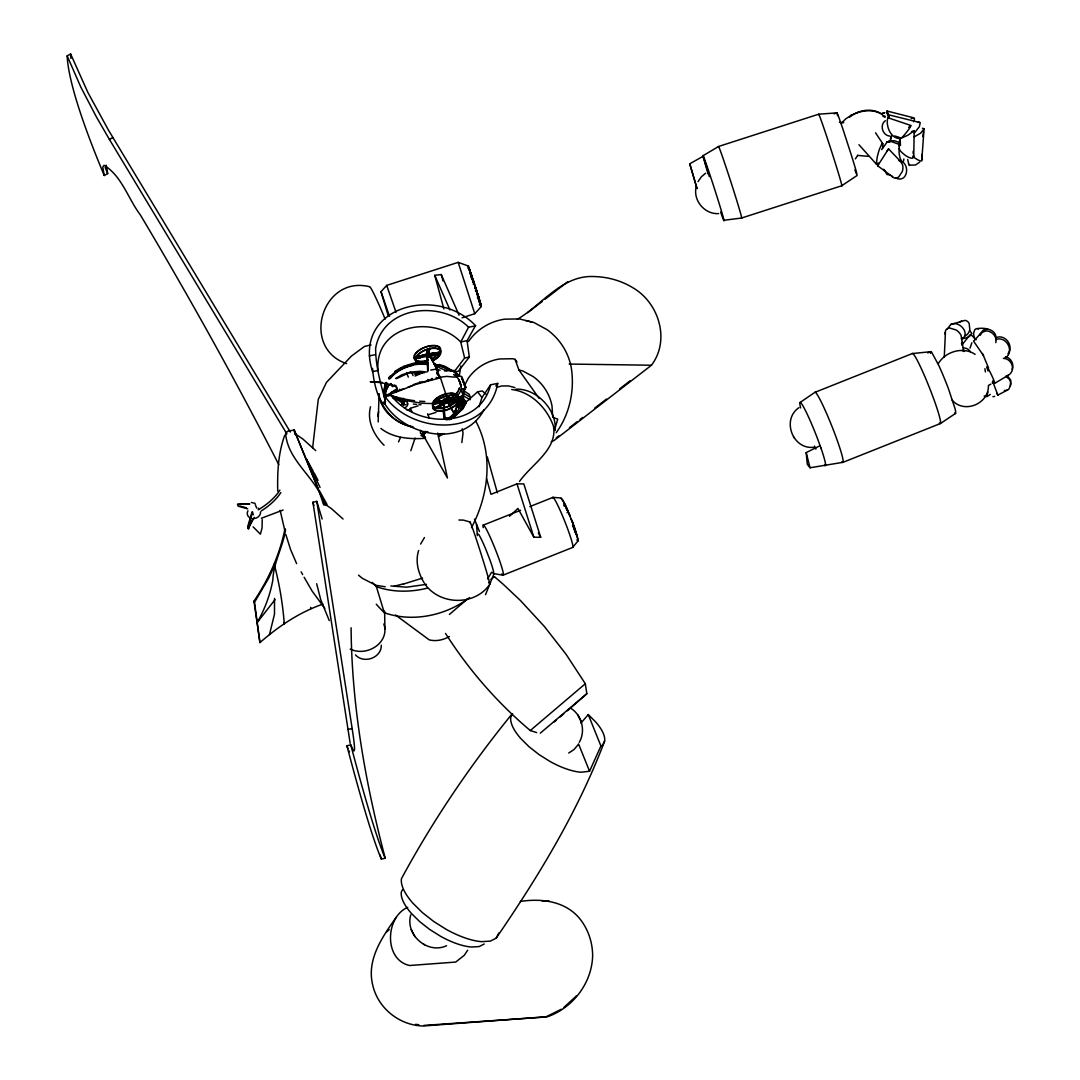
<?xml version="1.0" encoding="UTF-8"?>
<svg xmlns="http://www.w3.org/2000/svg" width="1080" height="1080" viewBox="0 0 1080 1080"><rect width="100%" height="100%" fill="white"/><g stroke="black" fill="none" stroke-linecap="round" stroke-linejoin="round"><path stroke-width="1.5" d="M987.943 392.013L986.864 395.577L984.663 396.671M277.736 491.157C277.276 472.284 278.195 453.236 284.715 435.335M437.697 433.067L447.431 477.995L423.522 435.686L424.926 433.188L427.802 431.541M384.912 628.857L384.629 611.226M913.761 156.519L914.193 130.748L911.466 131.598M372.56 368.415C374.261 393.026 384.98 422.28 412.627 426.654M454.1 371.858L464.616 357.98L460.742 342.036C433.674 313.848 374.166 325.161 378 370.507L372.506 371.574C352.148 306.869 436.577 284.513 475.497 325.593L467.06 340.794L469.327 357.062L458.393 371.169L453.843 372.06M385.169 400.532C380.714 383.4 375.476 365.999 375.651 348.165C383.238 305.519 441.248 300.051 468.572 327.2L475.686 325.822M497.718 383.413L497.705 383.67C487.12 438.237 411.912 434.983 384.696 396.144L390.865 394.943C414.842 427.923 479.642 429.962 490.604 384.804L497.718 383.413L495.828 385.979M923.522 131.828L922.806 136.62M944.258 357.399L945.5 330.737A10.733 6.696 41.5 0 1 949.712 328.05L956.178 330.007A9.221 5.764 41.5 0 1 961.092 335.462L963.671 351.54M913.127 153.536L913.167 151.294M458.676 399.182A56.578 46.697 16.7 0 0 463.023 397.386L463.401 390.865M444.461 370.94A56.578 46.697 16.7 0 1 454.437 370.548L459.135 375.881L461.822 376.61L465.831 387.234L464.022 388.814L463.712 395.105A56.578 46.697 16.7 0 1 450.063 399.37L449.807 398.695M988.389 385.465C989.132 403.69 964.359 414.18 952.142 400.181M921.875 157.302L922.01 154.44M912.735 156.546L917.055 159.448A9.95 2.7 38.2 0 0 921.74 160.92L924.048 128.844L922.415 128.21M378.175 421.956L379.067 393.755C380.349 411.764 397.13 423.792 413.573 427.383M899.788 138.537L899.289 146.124L900.302 138.011M444.501 410.508L444.69 418.675L443.691 404.069M924.048 128.844L920.538 133.245L914.099 136.917M970.029 348.151L971.865 342.779M285.538 529.835C282.906 547.088 273.469 562.424 272.849 579.96C270.175 594.905 264.722 609.296 257.216 622.485L256.703 621.243M438.48 371.682L430.178 356.859L427.869 357.831M445.919 398.655L443.543 399.114L444.407 407.308M461.376 410.319L462.267 398.723M914.193 130.748L907.848 135.243L899.762 138.794M696.128 187.016C692.942 200.516 704.727 214.556 718.618 213.597M955.53 413.438L940.437 423.522L842.994 462.321L810.054 467.762L806.193 452.601L820.098 445.675M440.073 370.183L435.983 369.198L440.249 377.217L446.067 394.754M461.795 378.365L462.375 379.553L461.754 377.798M463.833 382.901L462.78 380.255M463.171 381.443L463.482 382.617M464.319 384.224L464.279 385.195M434.606 407.673A13.514 6.453 -20.7 0 1 432.365 405L433.471 402.179L433.107 404.352L457.137 399.762L457.61 398.088L435.065 401.882M440.127 352.957L440.221 352.053L416.259 356.63L415.8 359.762A13.014 6.224 -20.7 0 0 425.912 362.812M457.353 398.507L457.502 396.819A13.014 6.224 -20.7 0 0 455.342 394.24M312.62 447.944L318.263 399.452L326.43 382.428L351.392 356.117L364.473 346.437L371.034 344.952M404.649 401.152L404.771 400.397M351.095 627.777C351.675 705.429 365.405 783.149 385.223 858.236L381.348 859.073A368.766 18.373 77.7 0 1 346.91 745.767L350.798 744.876C357.993 763.952 352.58 731.7 352.148 728.528L316.805 501.377L312.916 502.227L350.163 743.351M995.747 339.606C997.839 329.346 984.461 327.294 977.238 328.631M555.106 430.61C557.253 410.009 536.558 388.193 515.943 389.192M455.895 411.818L456.719 403.61M370.535 406.769C366.66 421.065 374.031 435.416 384.089 445.271M383.805 393.579L384.858 385.425L386.343 382.401M386.694 385.789L385.695 393.579L386.37 396.806M461.835 442.544L463.05 433.094L462.2 428.8M410.764 914.868C404.919 934.875 427.599 954.585 446.553 945.729M377.811 416.138L378.594 411.629M882.549 148.311L882.9 144.612A9.005 1.458 -74.9 0 0 881.82 143.924L879.471 149.148A12.056 1.944 -74.9 0 0 877.216 157.208L876.38 163.404A9.005 1.458 -74.9 0 0 877.46 164.093L878.162 162.918M413.748 363.42L427.599 363.299M457.515 402.125L456.813 407.282L454.032 412.736M458.771 406.08L459.081 397.427M903.852 158.963L903.636 160.529A7.668 2.066 82.5 0 1 902.192 162.095L900.288 158.639A9.369 2.511 82.5 0 1 899.046 152.172L899.195 146.502A7.668 2.066 82.5 0 1 900.059 144.882M459.284 375.84L460.85 366.026M995.801 342.657C997.043 338.337 994.194 333.841 990.374 331.925C983.003 327.983 978.075 337.122 973.539 341.105L983.556 355.644M404.433 407.862L406.107 407.025A5.022 4.037 -0.5 0 0 407.538 405.027L407.403 402.584L405.54 400.343M409.334 409.725L410.333 408.524L411.831 411.48M988.551 367.943L982.53 353.538M992.992 381.011C998.541 389.61 988.429 367.376 986.796 366.741M427.545 349.056L427.545 349.056A82.445 44.726 -26.1 0 0 426.911 354.47L426.479 353.268L428.274 353.363M285.026 528.606C279.774 554.567 268.785 579.204 253.976 601.115L259.929 642.614C278.478 626.387 299.403 612.252 322.812 604.152M890.406 141.237L891.338 136.742M458.622 400.073L459.121 398.142M1012.19 369.346C1014.363 364.217 1010.934 357.831 1005.48 356.764M418.635 550.476C415.085 561.438 418.298 573.386 424.183 582.903M254.232 517.333L248.198 528.646L247.644 526.851L252.005 511.933L253.435 514.728M248.846 528.836L248.292 527.04L252.653 512.109M404.474 400.275L403.259 403.421L402.502 401.423L403.434 398.318M403.002 402.759L403.933 399.654M403.286 402.705L404.217 399.6M403.259 403.421L404.19 400.329M403.542 403.367L403.488 404.501L404.784 399.83M405.918 404.608L403.502 405.068L405.068 399.776M459.135 375.881L456.502 376.623L454.572 371.48L459.054 376.137L456.516 376.61M463.144 396.414L461.403 389.556L464.022 388.814M464.954 388.665L465.467 386.951L461.471 377.744M465.156 389.515L465.831 387.234M463.023 397.386L463.334 394.686M396.562 378.621L410.549 372.127L420.026 371.291L426.384 371.993M460.134 403.38L461.565 398.601M479.034 406.742L481.964 397.507L490.604 384.804M947.295 329.09L950.738 324.5L965.075 320.369A9.963 7.25 -68.6 0 1 969.178 323.514L969.827 329.562A7.546 5.495 -68.6 0 1 966.668 334.949L965.034 336.002M410.819 450.725L415.085 438.062M1010.34 385.709L1010.759 380.187L1007.289 375.8M913.599 121.743L914.558 118.962L913.667 117.788L886.99 111.024L888.489 117.369M914.341 133.11L919.337 126.765L920.228 122.634L888.206 114.696L888.665 117.329M899.154 137.295L894.659 135.972M996.557 393.147L997.88 395.091L992.628 381.335M269.474 634.581L274.496 614.183L274.509 598.401M580.918 723.141L588.263 714.609L595.661 721.94A47.493 18.239 32 0 1 604.611 741.163C578.003 811.431 538.529 876.326 496.166 938.155L490.334 941.112L481.775 941.666A53.717 20.628 32 0 1 446.175 929.327L433.714 921.483L422.375 912.573L412.911 903.204A60.75 23.341 32 0 1 401.476 878.621C433.013 820.327 470.313 765.18 512.163 713.799M471.501 527.661C488.768 494.829 493.614 454.869 475.848 421.214M493.911 573.912L485.514 594.716M458.568 390.163L459.526 387.68M445.338 403.137L445.055 402.489A82.445 33.548 -15.8 0 1 446.229 398.493L446.418 398.034A2.12 0.837 -15.6 0 1 448.781 397.697L448.875 398.048A85.509 32.98 -15.3 0 1 446.405 402.449L445.217 402.827A82.445 37.004 -27.5 0 1 437.724 407.565L436.874 408.065A2.12 0.959 -28.4 0 1 436.104 407.214A85.55 38.61 -29 0 1 444.69 402.219L445.338 403.137A82.472 37.031 -27.6 0 1 437.198 408.294L437.049 408.389A2.12 0.959 -28.4 0 1 436.266 407.538L436.104 407.214M979.479 334.881L983.3 330.048L987.471 329.09M446.229 398.493L446.513 398.399A82.472 33.52 -15.7 0 0 445.217 402.827C445.163 405.378 448.943 400.91 445.23 402.881M891.689 135.999L890.258 139.226M446.486 398.48L446.513 398.399A2.12 0.837 -15.6 0 1 448.875 398.048M274.023 564.219L274.536 565.461L268.745 578.057L254.489 602.356L259.929 642.614M579.258 742.298C585.846 731.201 581.918 715.379 571.063 708.453M398.507 441.923L400.532 437.413M709.331 176.621L703.323 156.168L689.756 163.782L697.005 188.568M512.582 713.678L510.813 717.066A53.163 20.426 32 0 0 520.83 738.585L529.106 746.779L539.042 754.569L549.95 761.427A47.007 18.05 32 0 0 581.094 772.227L589.558 771.255L600.926 745.997L602.505 745.2L604.611 741.163M457.502 401.827L459.027 398.48M237.573 504.36L249.601 503.928L237.573 504.36L238.126 506.156L247.725 508.856M248.198 528.646L252.909 518.589M449.928 399.276L449.82 397.697M887.072 150.849L888.557 148.864L900.585 161.487L902.502 164.673A9.963 7.33 -71.5 0 1 902.354 171.396L898.817 176.85A7.546 5.562 -71.5 0 1 893.984 177.849L877.676 165.794L878.486 164.322M888.557 148.864L877.676 165.794M428.18 354.726L428.652 353.754A85.55 39.056 -25.2 0 1 437.076 352.755L437.225 353.079A2.12 0.959 -25.7 0 1 436.806 354.051M427.653 371.831L427.194 355.82L428.841 354.038A85.509 39.069 -25.1 0 1 437.225 353.079M453.6 417.272L460.148 410.549L463.887 402.988L462.051 402.624L458.474 409.846L452.574 415.989L446.067 419.877M407.687 907.376C385.276 916.947 383.63 959.823 409.604 965.507L455.706 962.064L464.279 955.274L467.667 950.198M464.495 385.655L468.099 378.554A47.007 46.413 10.8 0 1 499.73 358.965L512.663 358.736L515.079 359.343L517.01 362.057M460.458 397.427L464.805 402.314L460.782 410.117L454.599 416.448L449.159 419.648M462.753 409.158L465.764 403.218L464.805 402.314M554.783 429.287L557.712 419.121L553.959 417.825M385.25 391.77L388.692 384.993M384.993 392.62L388.436 385.857L390.69 383.549M386.87 383.562L385.385 386.451L384.318 394.106L384.952 397.143M980.384 335.084L981.234 333.41M449.077 400.802L456.962 399.289L456.354 400.478A13.014 6.224 -20.7 0 1 442.949 407.902A13.014 6.224 -20.7 0 1 432.837 404.851M402.557 889.623L401.369 891.878A53.163 20.426 32 0 0 411.386 913.397L419.661 921.591L429.597 929.394L440.505 936.252A47.007 18.05 32 0 0 471.65 947.038L479.142 946.566L484.245 943.988M496.166 938.155L498.852 932.999M468.572 327.2L460.742 342.036L466.898 340.605M386.208 383.225L384.885 385.722L383.67 393.768L384.318 396.995M461.106 410.4L463.86 405.338L463.226 403.799L464.157 400.748L465.386 400.505L466.29 402.435L461.687 409.833L455.233 416.232L449.658 419.445M551.232 441.801L554.148 440.451L651.47 365.229C670.221 340.457 659.232 303.696 633.731 288.252C621.891 280.881 608.269 276.912 594.338 276.575C562.262 274.671 542.403 304.601 517.333 319.316M420.471 430.353L420.444 433.31M460.283 382.617L460.89 386.235L460.148 382.765M961.484 343.507L962.186 342.279M1007.964 353.768C1014.12 346.356 1005.615 334.058 996.516 337.5M420.606 544.063L424.454 537.57M881.658 149.648L887.22 141.899L890.919 141.372L900.653 144.936M487.539 578.961L491.589 572.238M457.029 403.137L457.812 401.895M520.344 901.449C542.12 898.101 566.474 901.26 580.702 919.89C588.465 930.123 592.488 942.611 592.65 955.422C592.096 982.665 573.197 1007.654 547.655 1016.672L423.063 1026C399.762 1025.392 378.445 1008.707 372.938 985.946C366.026 959.931 382.226 937.143 396.346 917.068M439.857 433.998L439.155 435.092L441.652 433.85M990.239 394.389L987.147 396.603L984.15 396.063M698.031 181.629L701.271 176.918L705.618 173.205M855.36 158.882L857.79 155.345M484.07 409.765C463.388 448.47 405.675 436.887 384.939 404.096L384.696 396.144M560.871 498.488L562.154 498.987L565.434 505.008L573.926 525.865A22.046 1.85 68.3 0 1 577.746 539.258L577.395 539.663M572.967 547.047L578.273 540.608L572.062 520.519M556.227 432.689C569.835 413.964 574.925 389.786 571.158 367.038A60.75 59.981 10.8 0 0 547.155 329.724L533.898 322.515L519.386 318.911L504.617 319.167A53.717 53.041 10.8 0 0 468.464 341.564M938.183 363.771C945.324 351.473 963.077 346.235 975.119 354.348M257.216 622.485L275.022 599.643M961.767 345.128L970.245 334.651A9.369 0.972 48.7 0 1 972.081 335.745L976.077 339.768M455.261 394.808L458.082 391.406M493.965 577.206L494.424 576.653L503.28 584.334L520.371 600.453L544.32 626.413L566.055 654.278L585.32 683.748L586.832 693.725L567.338 710.802M445.527 633.42C468.666 669.83 497.327 702.702 530.28 730.539L585.32 683.748L584.861 684.288M578.097 744.714L574.02 749.534L568.715 753.03M440.451 377.771L436.631 373.1L440.451 377.771L415.949 384.358L395.375 392.377L395.631 390.501A10.476 5.009 -20.7 0 0 396.738 387.558L396.293 386.33M395.375 392.377L396.036 391.595A10.476 5.009 -20.7 0 0 397.143 388.651L395.644 386.438L392.958 385.546A101.372 50.031 -19.9 0 0 370.211 381.726A101.372 46.805 -21.5 0 1 382.171 382.442M477.428 533.871L478.656 534.425A21.141 1.782 68.3 0 1 485.838 549.342L489.861 559.71A22.046 1.85 68.3 0 1 493.682 573.102L492.453 572.549M387.976 314.942L381.011 291.668L386.694 285.39L458.177 262.359L468.45 266.058L481.37 306.464L474.782 313.7L462.078 317.804M519.52 481.424C531.441 464.387 557.901 449.307 553.379 425.925C546.926 408.078 531.185 391.811 511.731 389.515M388.598 377.865L390.65 375.719M390.272 378.567C399.019 367.295 414.302 362.583 428.126 364.621M452.223 415.463L454.37 413.397L450.239 417.366L454.572 413.046L456.03 408.807M841.644 123.053L845.68 118.894L851.31 115.209M576.356 995.949L563.801 1007.505M447.714 419.823L449.631 417.865M389.084 379.242C394.996 371.628 403.853 367.43 413.033 365.243M388.84 378.23C398.088 366.984 413.343 362.043 427.558 363.218L423.09 362.596L412.627 363.514L402.975 366.525M908.672 127.44C915.692 121.001 902.745 137.7 900.869 138.308M489.011 585.441C473.459 606.177 439.493 604.962 424.818 583.943M798.917 407.7C781.056 419.742 793.058 450.63 814.496 447.147M422.834 432.202L420.971 435.496L424.467 437.171M485.879 394.132L482.274 390.92L477.563 391.838L465.521 402.584M393.876 390.677L389.002 394.754L400.315 399.6L421.187 403.124A107.811 85.874 23.6 0 0 432.473 403.488M509.544 516.254L517.928 508.437L533.858 537.233L540.688 537.3L523.827 483.921L516.996 483.854L490.982 494.33L486.621 478.737M386.829 931.851L389.232 929.597M454.356 416.596L449.861 419.445M540.284 733.172L586.832 693.725M919.674 162.149L915.462 165.011L910.359 165.132M462.051 402.624L456.813 407.282L458.555 407.606M449.388 614.452L467.464 598.981M560.02 717.012L563.693 713.907M554.148 721.966L556.47 720.009M490.887 579.407L494.424 576.653M391.527 392.445L389.002 394.754L392.85 396.144M527.675 312.687L542.336 301.347M545.009 299.281L567.675 281.759M556.214 437.913L558.86 435.875M569.444 427.694L577.382 421.551M580.028 419.513L582.674 417.461M594.594 408.254L606.501 399.046M619.731 388.814L630.315 380.632M427.154 355.064L429.354 354.956L430.245 357.17M469.544 597.632C445.757 615.668 412.844 622.661 384.305 612.752L376.38 586.656C392.661 592.461 410.535 592.312 427.194 588.182M1004.549 358.398C1015.079 352.944 1007.33 336.015 996.327 339.336M394.322 586.197L403.88 583.754M849.609 117.18C857.898 110.322 870.48 107.717 880.187 113.117M451.224 397.629L453.911 395.739M885.425 120.69C879.215 124.848 882.671 135.891 890.028 136.08M561.208 1009.287L545.697 1016.996L423.819 1025.42M799.997 402.53L814.847 392.364L912.29 353.565L930.677 351.715L927.747 352.89M961.713 339.296C971.082 333.464 959.053 320.058 950.738 324.5M723.776 220.293L741.528 218.038L841.685 185.774L857.101 175.487L856.629 172.746A32.036 0.729 72.1 0 0 851.337 155.102L843.561 131.058A33.98 0.769 72.1 0 0 837.837 114.696L837.054 112.874L818.775 114.169L718.632 146.448L703.107 155.682A34.061 0.769 72.1 0 0 704.443 161.528M425.237 431.271L422.145 434.268L423.711 436.361M425.574 432.135L422.469 435.132L422.995 436.725L425.52 437.468M959.958 321.948L961.578 320.895M393.971 390.623L395.145 389.921M994.68 383.387L1008.248 375.233M394.781 371.412L401.612 367.335M437.022 407.97L437.724 407.565M395.577 378.5L401.787 374.841L410.549 372.127M444.717 400.356L446.54 400.14M449.361 636.498C443.367 640.022 436.05 641.615 429.219 639.873L395.523 615.006M988.983 385.155L990.9 384.089M106.191 165.173L107.703 173.597L104.261 175.513A368.766 50.126 60.9 0 1 67.163 55.863L70.632 54L87.858 92.421L108.446 130.113L290.344 432.041M67.19 55.917L80.838 87.129L96.377 116.883L109.418 139.442L112.86 137.525M400.167 399.546L403.461 399.317M997.88 395.091L1007.6 389.948M881.928 113.603L884.871 112.617M438.453 436.577L444.218 433.701M394.956 391.284L395.969 390.825M856.913 112.793C866.066 109.715 878.337 109.323 885.087 117.383M415.098 376.015L422.766 372.721M911.183 118.544L913.667 117.788M850.891 115.398L857.345 112.59M397.427 390.839L403.974 388.719M459.149 402.246L463.361 400.424M483.462 525.056L520.56 510.287M529.835 506.601L553.014 497.367L561.236 498.002M563.841 505.845L565.07 505.359L563.746 502.997L564.813 506.021M567.054 512.703L568.296 512.204M433.836 364.203L444.407 367.295L450.779 371.048M261.401 518.238L283.149 510.017M418.298 358.398L419.04 358.128L418.122 358.465A2.12 1.053 -12.8 0 1 417.272 357.98M417.717 358.034A2.12 1.053 -12.8 0 0 418.055 358.115L418.217 358.061M413.033 384.737L418.473 382.928M410.333 408.267L418.095 405.864M435.983 412.398L428.207 414.788M834.043 113.846L837.054 112.874L837.54 115.614M467.586 267.962L468.855 267.557L469.274 268.488L474.282 284.472L471.002 273.294L469.733 273.713M471.042 277.547L472.311 277.128M473.189 284.04L474.458 283.635L472.945 279.031L474.417 284.675L470.205 272.875L470.961 275.387M475.376 290.871L476.645 290.466L474.458 283.635M477.32 297.108L478.589 296.703L474.782 286.079L477.063 293.584M477.819 298.742L479.088 298.337L474.782 286.079L476.645 290.466M478.737 301.901L480.006 301.496L479.088 298.337M479.452 304.614L480.721 304.209L474.782 286.079L476.145 290.48M479.507 304.938L480.776 304.533L474.782 286.079L478.589 296.703M449.186 401.679L453.438 400.37M403.475 584.051L422.537 578.097M419.837 382.482L422.59 381.645M496.949 387.275L501.768 385.965L508.437 385.925L514.904 387.585M432.297 378.959L424.183 381.78M428.274 354.996L429.151 354.888M445.473 401.746L444.312 401.409L446.067 400.586M348.26 729.378L352.148 728.528M426.452 584.361L406.714 587.183L390.893 585.954M369.293 355.874L375.462 354.672M464.616 357.98L469.327 357.062M380.538 399.668L381.146 402.638L385.519 401.787M422.24 357.089L415.49 358.169L415.327 359.924A13.514 6.453 -20.7 0 0 428.058 362.57M430.704 370.076L436.104 369.144M436.469 377.946L440.249 377.217A16.821 8.033 -20.7 0 0 440.033 378M460.499 382.442L458.555 379.539L460.215 382.982M402.03 399.37L402.502 401.423M406.998 401.004L404.582 401.463A4.469 1.35 79.2 0 0 404.717 400.815M433.647 402.651L457.61 398.088M432.932 403.88L444.514 402.179M438.399 411.115L442.976 410.238L444.218 418.203L446.364 417.798M444.731 418.514L444.096 416.57L444.731 418.514L451.278 417.258M461.403 389.556L463.941 389.07M881.834 113.481L884.007 113.103M425.628 362.691L427.937 362.394M994.653 396.401L992.925 396.671M882.981 116.573L885.128 116.235M438.062 403.272L442.827 402.597M918.176 122.405L919.445 122.229M425.439 438.291C410.346 439.398 393.188 438.224 380.889 428.45M443.88 308.934L434.754 275.319L441.248 274.536L459.081 315.171M427.127 354.011L426.613 354.024A85.509 42.377 -12.1 0 0 421.052 355.779M441.437 377.014L446.769 376.394L455.274 377.19M414.774 374.369L418.824 373.937M410.292 372.992L424.535 372.668M961.295 338.742C965.155 338.472 970.178 337.392 971.798 333.41L969.948 330.899M394.996 397.319L396.779 397.183M542.308 901.287L548.964 900.788M962.118 350.676L965.007 350.527M251.397 502.457L255.137 503.375M890.068 174.974L886.95 174.488L884.372 169.992M868.482 156.371L857.48 155.372M888.948 140.832L894.699 140.819L900.545 142.871M910.994 125.51L887.882 117.72C885.505 124.754 890.096 138.983 900.41 138.537M569.201 364.055L651.47 365.229M458.879 520.02L463.374 520.101L469.989 522.005M323.757 505.022L318.465 489.483L294.151 430.002L287.779 431.217L285.606 433.323C287.672 461.66 317.466 478.292 324.689 504.833M446.796 402.327A82.445 41.891 -14.8 0 0 453.654 403.137L454.356 403.191A2.12 1.067 -15.5 0 0 455.625 401.841L455.531 401.49A2.12 1.067 -15.5 0 1 454.424 402.867L454.275 402.854A82.472 41.877 -14.9 0 1 446.729 401.963M421.025 404.771L418.973 404.636M453.654 403.137L454.424 402.867M369.077 286.605C321.692 275.306 300.469 348.084 346.599 363.65M839.443 122.31L843.71 122.675M413.357 404.042L416.583 404.406M406.377 409.685L408.024 409.874M963.265 347.693L966.398 348.421A6.993 4.833 31.7 0 1 970.34 351.594M415.584 1024.299L418.878 1024.745M1003.388 358.371C1010.907 358.317 1015.659 368.496 1010.084 373.869A9.99 9.113 52.7 0 1 1006.101 376.07M385.236 586.791L375.988 585.279L362.259 578.273L358.519 575.168M493.331 573.52L502.97 575.195L572.508 547.506A27.014 2.268 68.3 0 0 564.503 520.682A27.014 2.268 68.3 0 0 552.555 497.826M384.939 404.096L381.146 402.638M525.771 320.584L531.86 322.043M515.079 359.343L518.927 370.008L522.842 370.98L533.21 376.61A47.493 46.899 10.8 0 1 551.988 405.783L552.717 417.393M239.99 506.021L246.388 507.816M530.28 730.539L536.679 732.605M439.263 364.5L445.068 366.39L452.183 370.589M434.727 365.729L446.715 370.818M899.222 160.664C910.804 162.405 908.051 183.762 895.901 178.079M450.522 397.832L446.85 395.739M424.886 436.725L423.522 435.686M480.776 304.533L474.782 286.079L480.006 301.496M394.47 384.966L395.834 385.803M810.054 467.762L807.287 464.319L806.193 452.601M470.259 399.735L462.537 395.415L464.089 399.789M452.183 371.101L445.379 367.214L433.728 363.865L443.543 367.146L449.28 370.575M1006.02 376.542L1008.963 378.837A7.938 7.101 58.4 0 1 1010.88 384.21L1008.963 389.016A6.655 5.954 58.4 0 1 1004.319 390.42M899.181 160.637L900.585 161.487M423.522 944.177L424.467 944.744M462.429 392.513L470.381 397.386L469.206 394.335L463.765 390.704M295.016 433.634L302.9 439.061L315.738 450.63M323.447 503.118L331.317 508.545L343.062 519.008M885.114 171.167L883.643 169.276M426.546 354.105L426.951 354.456A82.472 41.283 -13.6 0 1 426.236 354.78M461.255 396.792L466.29 402.435M887.882 117.72L888.557 118.341M477.563 391.838L481.964 397.507M576.99 540.108L577.922 541.094M561.856 499.622L562.734 500.58A21.141 1.782 68.3 0 1 569.903 515.498M858.965 144.733L876.542 164.336M324.797 608.351L312.174 591.138L304.128 577.26M891.446 175.622L892.58 176.999M381.011 291.668L389.502 316.224M253.085 526.811L260.388 534.182L262.076 527.89L262.197 519.507M518.927 370.008L539.19 398.439M481.37 306.464L480.438 304.371M458.177 262.359L474.782 313.7M320.058 487.404L306.45 459.068L313.214 471.231M875.556 132.813L882.738 143.681M109.418 139.442L286.902 433.944M437.805 369.887L429.557 355.374L427.194 355.82L428.233 370.481M448.389 403.015L454.99 414.639M447.417 401.909L454.019 413.519M538.299 532.994L540.688 537.3M327.024 504.441L319.356 490.631L325.715 505.346M301.131 571.82L302.63 574.533M572.697 525.285L575.006 529.511L573.534 525.299M348.773 750.56L349.461 751.842M314.118 472.878L318.006 480.37M793.516 436.846L793.949 437.683M278.843 464.751C235.413 379.957 189.041 296.676 140.306 214.826C128.317 199.152 121.838 175.892 104.058 165.308L102.749 167.09L104.261 175.513M572.576 525.393L576.464 534.357M886.99 111.024L888.219 114.21M888.206 114.696L888.962 116.492M581.337 721.832L577.719 714.744M411.237 929.583L414.855 936.671M444.69 402.219L444.839 402.502A85.509 38.596 -29.1 0 0 436.266 407.538M567.486 510.381L565.758 506.723L566.73 509.963M573.723 528.471L575.788 532.886M437.13 368.995L437.549 369.913M329.252 620.555L320.706 599.602L316.656 583.74M574.789 531.131L576.734 535.437M434.754 275.319L449.942 309.933M703.107 155.682L703.89 157.478A34.061 0.769 72.1 0 1 719.51 204.674A34.061 0.769 72.1 0 1 720.616 211.991M296.622 563.639L290.52 549.41L285.863 534.6M568.917 513.688L570.186 516.645M295.974 434.632L294.138 430.002L294.935 434.147M294.138 430.002L318.452 489.483M310.622 607.338L311.121 608.567M255.272 504.589L256.743 508.167M283.77 622.553L284.269 623.781M253.976 601.115L254.489 602.356M588.263 714.609L600.926 745.997M578.502 743.837L589.558 771.255M474.458 519.115L479.452 531.509M921.928 158.342L922.442 159.597M988.106 370.994L986.945 367.902M571.01 518.683L572.805 523.327M411.871 372.573L413.046 375.624M427.639 413.788L429.381 418.365M406.539 372.506L408.308 377.136M472.487 280.017L474.214 284.567L469.112 269.041L469.8 271.499M440.221 352.053L416.259 356.63M436.266 377.393L436.671 378.486M427.302 356.616L439.925 354.213L415.706 358.331M432.095 378.405L432.513 379.499M427.923 379.512L428.342 380.606M433.175 403.623L432.54 403.178A13.514 6.453 -20.7 0 1 447.471 393.498A13.514 6.453 -20.7 0 1 457.799 398.48M419.634 381.942L420.053 383.036M411.899 385.749L407.902 387.207M399.721 389.205L400.127 390.299M402.084 400.788L403.488 404.501M400.99 398.412L403.502 405.068M396.374 391.919L389.002 394.754A106.164 91.179 24.2 0 0 414.504 400.694M392.756 385.007L392.958 385.546A2.268 0.689 79.2 0 1 392.702 386.667L392.04 386.195A2.876 0.864 79.2 0 1 391.406 384.521L391.271 383.859M471.339 276.656L474.214 284.513M820.881 447.836L818.033 439.979A34.061 2.862 68.3 0 0 803.912 407.606A34.061 2.862 68.3 0 0 800.631 407.943M346.91 745.726L347.909 748.521M461.632 397.143L462.686 400.059M461.187 398.561L464.049 406.553M449.78 397.98L449.982 399.155A16.686 13.77 16.7 0 0 461.241 386.113L458.636 379.215A16.686 13.77 16.7 0 0 456.854 377.15M887.476 114.386L886.856 113.049M477.995 297.392L479.372 301.401M470.3 272.957L474.282 284.621L469.422 269.811M480.721 304.209L474.782 286.079L477.144 293.558M471.002 273.294L474.309 284.486L468.788 267.502L468.936 268.326M468.855 267.557L474.309 284.553M396.009 312.242L386.694 285.39L386.937 286.659M478.089 296.541L480.438 304.02M516.996 483.854L533.858 537.233M477.05 293.423L479.75 302.238M477.968 296.582L479.345 301.077L476.915 293.409M316.805 501.377L322.151 518.994M312.916 502.227L313.889 505.427M689.756 163.782L696.965 188.298M380.147 854.996L381.348 859.073M487.323 456.989L497.367 492.845M441.248 274.536L442.989 280.935M426.911 354.47L426.83 354.159A82.472 44.793 -26.1 0 1 427.315 349.245M992.345 382.131L992.642 383.265M284.728 530.172L280.139 510.327M444.569 417.029L444.218 418.203M468.194 265.694L468.396 266.719M907.7 159.476L908.888 164.808A8.978 0.716 81.9 0 0 909.441 164.484M984.893 368.739L985.419 371.925M443.57 410.657L444.326 415.436M961.821 337.527L961.997 339.485M945.081 332.451L945.257 334.409M407.552 403.151L407.646 404.406M718.538 146.894A37.733 0.864 72.1 0 1 730.418 180.495A37.733 0.864 72.1 0 1 741.528 218.038M708.183 173.921A34.061 0.769 72.1 0 1 704.943 163.256M856.318 173.664A33.98 0.769 72.1 0 1 854.901 169.83M818.694 114.629A37.733 0.864 72.1 0 1 830.574 148.23A37.733 0.864 72.1 0 1 841.685 185.774M369.508 286.754A32.508 1.863 67.3 0 1 371.993 290.115A32.967 1.89 67.3 0 1 385.155 319.127M385.236 858.289A368.766 18.373 77.7 0 1 350.798 744.917M107.676 173.57A368.766 50.126 60.9 0 1 105.152 167.494M70.916 58.374A368.766 50.126 60.9 0 1 70.605 53.946M274.523 565.461A1079.204 581.229 -22.2 0 1 284.283 623.781M383.764 624.011A22.64 19.049 -16.9 0 1 376.245 646.151A22.64 19.049 -16.9 0 1 350.204 649.094M381.254 645.152A14.27 12.015 -16.9 0 1 371.75 658.26A14.27 12.015 -16.9 0 1 355.495 654.885M279.869 490.145A51.246 27.608 -22.2 0 1 258.161 509.841M280.841 492.534A51.246 27.608 -22.2 0 1 261.293 510.908M260.564 511.92A6.75 5.684 -16.9 0 1 254.354 518.562M250.965 518.265A6.75 5.684 -16.9 0 1 247.928 510.813M258.296 508.154A6.75 5.684 -16.9 0 1 259.457 509.193M376.407 586.629A244.391 205.659 -16.9 0 1 372.303 582.431M384.332 612.738A244.391 205.659 -16.9 0 1 376.286 604.22M476.429 524.151A272.12 259.781 -13 0 1 477.333 535.626M483.246 527.648A27.014 2.268 68.3 0 1 494.964 548.37A27.014 2.268 68.3 0 1 501.849 573.939M470.043 522.895A32.522 0.891 72.4 0 1 470.543 523.004A32.967 0.905 72.4 0 1 480.83 553.149A32.508 0.891 72.4 0 1 489.699 584.293A32.967 0.905 72.4 0 1 488.808 582.269M814.847 392.364A37.733 3.173 68.3 0 1 833.099 429.3A37.733 3.173 68.3 0 1 841.901 461.808M815.913 449.118A34.061 2.862 68.3 0 1 814.577 446.108M820.881 447.822A34.061 2.862 68.3 0 1 824.404 465.21M912.29 353.565A37.733 3.173 68.3 0 1 930.542 390.501A37.733 3.173 68.3 0 1 939.343 423.009M930.555 353.322A32.036 2.687 68.3 0 1 931.649 352.229L938.723 365.31A33.98 2.849 68.3 0 1 948.362 388.503L954.923 408.24A32.036 2.687 68.3 0 1 954.558 412.938M974.997 339.174A9.072 5.373 63.8 0 1 973.661 332.829L974.781 329.765A8.654 5.13 63.8 0 1 978.75 328.901M445.136 400.248A106.164 91.179 24.2 0 1 440.127 400.91M424.832 401.476A106.164 91.179 24.2 0 1 419.675 401.207M390.65 394.538A28.12 13.432 -20.7 0 0 388.989 394.754A106.164 81.891 13.9 0 1 392.31 391.878M455.531 401.49A85.509 42.404 -16.2 0 0 446.715 401.328L446.769 401.693A85.55 42.458 -16.1 0 1 455.625 401.841M448.781 397.697A85.55 33.035 -15.3 0 1 447.647 399.884M447.431 400.248A85.55 33.035 -15.3 0 1 446.499 401.733M456.773 400.464A13.514 6.453 -20.7 0 1 436.86 408.362M433.985 401.193A13.014 6.224 -20.7 0 1 447.39 393.768M450.468 393.431A13.014 6.224 -20.7 0 1 453.182 393.579M385.83 382.982A101.372 46.805 -21.5 0 1 387.585 383.292M458.865 389.164A14.553 12.002 16.7 0 1 455.531 394.497M402.381 402.921A26.352 21.748 16.7 0 1 401.45 405.243M401.207 405.175A26.352 21.748 16.7 0 0 402.732 401.733A26.352 21.748 16.7 0 0 391.986 396.589M457.556 399.56A56.578 46.697 16.7 0 1 449.375 401.652M437.076 352.755A2.12 0.959 -25.7 0 1 436.644 353.727M432.594 354.524A82.445 36.518 -26.3 0 1 430.69 354.632M433.404 354.78A82.472 36.558 -26.3 0 1 430.232 354.956M424.805 355.401A82.472 41.283 -13.6 0 1 424.089 355.712M421.173 356.913A82.472 41.283 -13.6 0 1 419.702 357.494M417.974 356.805A85.509 42.377 -12.1 0 1 420.282 356.036M418.824 356.9A85.55 42.404 -12.1 0 1 420.363 356.387M421.929 355.887A85.55 42.404 -12.1 0 1 426.654 354.483M421.996 356.967A82.445 41.27 -13.7 0 1 419.783 357.845M429.854 348.435A85.55 47.979 -26.7 0 1 428.207 354.362M429.719 348.125A85.509 47.992 -26.7 0 1 428.301 353.498M418.581 361.355A14.135 6.75 -20.7 0 1 416.313 352.471A14.135 6.75 -20.7 0 1 434.065 345.438A14.135 6.75 -20.7 0 1 439.425 353.093M434.916 357.17A14.135 6.75 -20.7 0 1 431.798 358.898M428.369 360.261A14.135 6.75 -20.7 0 1 424.858 361.152M432.459 360.923A13.514 6.453 -20.7 0 0 436.455 348.233A13.514 6.453 -20.7 0 0 415.503 358.101L416.948 356.117A13.014 6.224 -20.7 0 1 430.353 348.692A13.014 6.224 -20.7 0 1 440.464 351.743L439.317 355.401A13.014 6.224 -20.7 0 1 432.297 360.733M440.208 349.272A13.649 6.521 -20.7 0 1 438.993 353.106M437.157 355.131A13.649 6.521 -20.7 0 1 431.636 358.709M428.328 360.018A13.649 6.521 -20.7 0 1 414.356 357.696M414.518 355.86A13.649 6.521 -20.7 0 1 426.222 346.95A13.649 6.521 -20.7 0 1 439.493 347.733M453.519 374.544A16.686 13.77 16.7 0 1 455.827 376.218M393.107 398.21A26.352 21.748 16.7 0 1 402.435 403.056M388.976 395.928A26.352 21.748 16.7 0 0 385.938 395.577A144.639 119.353 16.7 0 1 391.351 392.931M899.181 148.514A9.072 3.051 35.7 0 0 901.935 152.591L905.432 155.439A8.654 2.916 35.7 0 0 912.249 158.247L913.748 157.437A9.072 3.051 35.7 0 0 913.288 155.317M890.622 141.399L887.004 141.966L890.622 141.399M440.276 411.143A14.135 6.75 -20.7 0 0 459.419 398.736A14.135 6.75 -20.7 0 0 438.386 399.411A14.135 6.75 -20.7 0 0 440.276 411.143M440.478 410.859A13.649 6.521 -20.7 0 0 458.946 398.898A13.649 6.521 -20.7 0 0 438.656 399.546A13.649 6.521 -20.7 0 0 440.478 410.859"/></g></svg>
